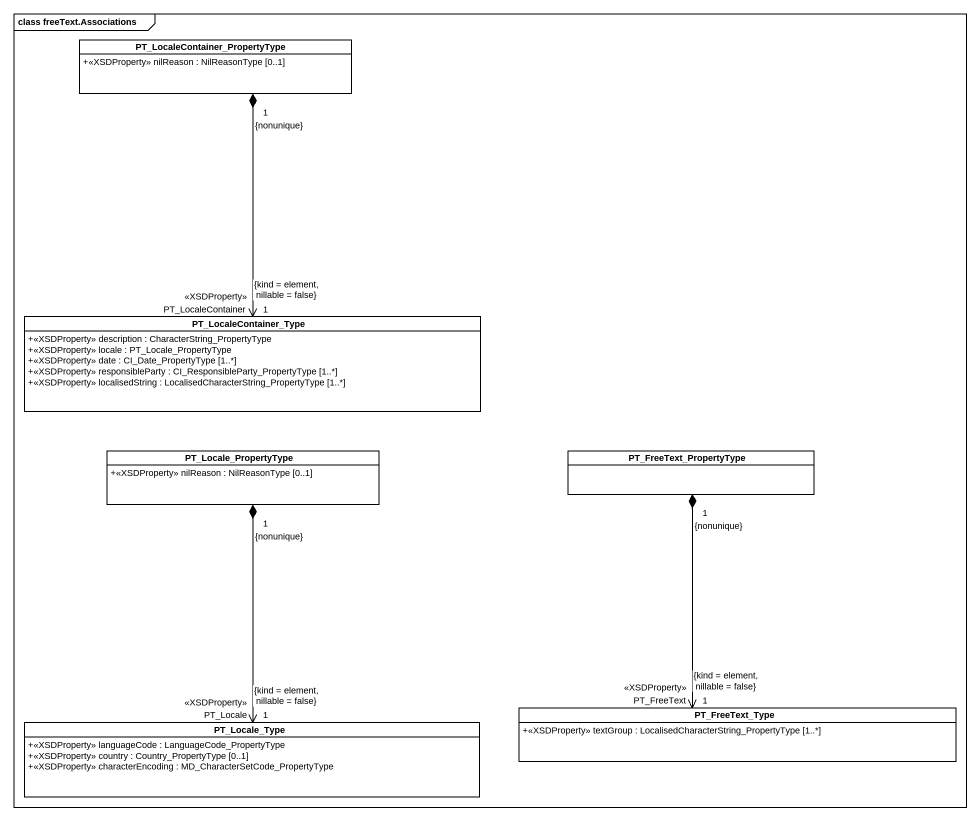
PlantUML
@startuml
mainframe class freeText.Associations
hide circle
hide empty members
skinparam classAttributeIconSize 0
class "PT_LocaleContainer_PropertyType" as PT_LocaleContainer {
  +<<XSDProperty>> nilReason : NilReasonType [0..1]
}
class PT_LocaleContainer_Type {
  +<<XSDProperty>> description : CharacterString_PropertyType
  +<<XSDProperty>> locale : PT_Locale_PropertyType
  +<<XSDProperty>> date : CI_Date_PropertyType [1..*]
  +<<XSDProperty>> responsibleParty : CI_ResponsibleParty_PropertyType [1..*]
  +<<XSDProperty>> localisedString : LocalisedCharacterString_PropertyType [1..*]
}
class PT_Locale_PropertyType {
  +<<XSDProperty>> nilReason : NilReasonType [0..1]
}
class PT_FreeText_PropertyType
class PT_FreeText_Type {
  +<<XSDProperty>> textGroup : LocalisedCharacterString_PropertyType [1..*]
}
class PT_Locale_Type {
  +<<XSDProperty>> languageCode : LanguageCode_PropertyType
  +<<XSDProperty>> country : Country_PropertyType [0..1]
  +<<XSDProperty>> characterEncoding : MD_CharacterSetCode_PropertyType
}
PT_LocaleContainer "1\n{nonunique}" *--> "PT_LocaleContainer\n<<XSDProperty>>\n1\n{kind = element, nillable = false}" PT_LocaleContainer_Type
PT_Locale_PropertyType "1\n{nonunique}" *--> "PT_Locale\n<<XSDProperty>>\n1\n{kind = element, nillable = false}" PT_Locale_Type
PT_FreeText_PropertyType "1\n{nonunique}" *--> "PT_FreeText\n<<XSDProperty>>\n1\n{kind = element, nillable = false}" PT_FreeText_Type
@enduml
